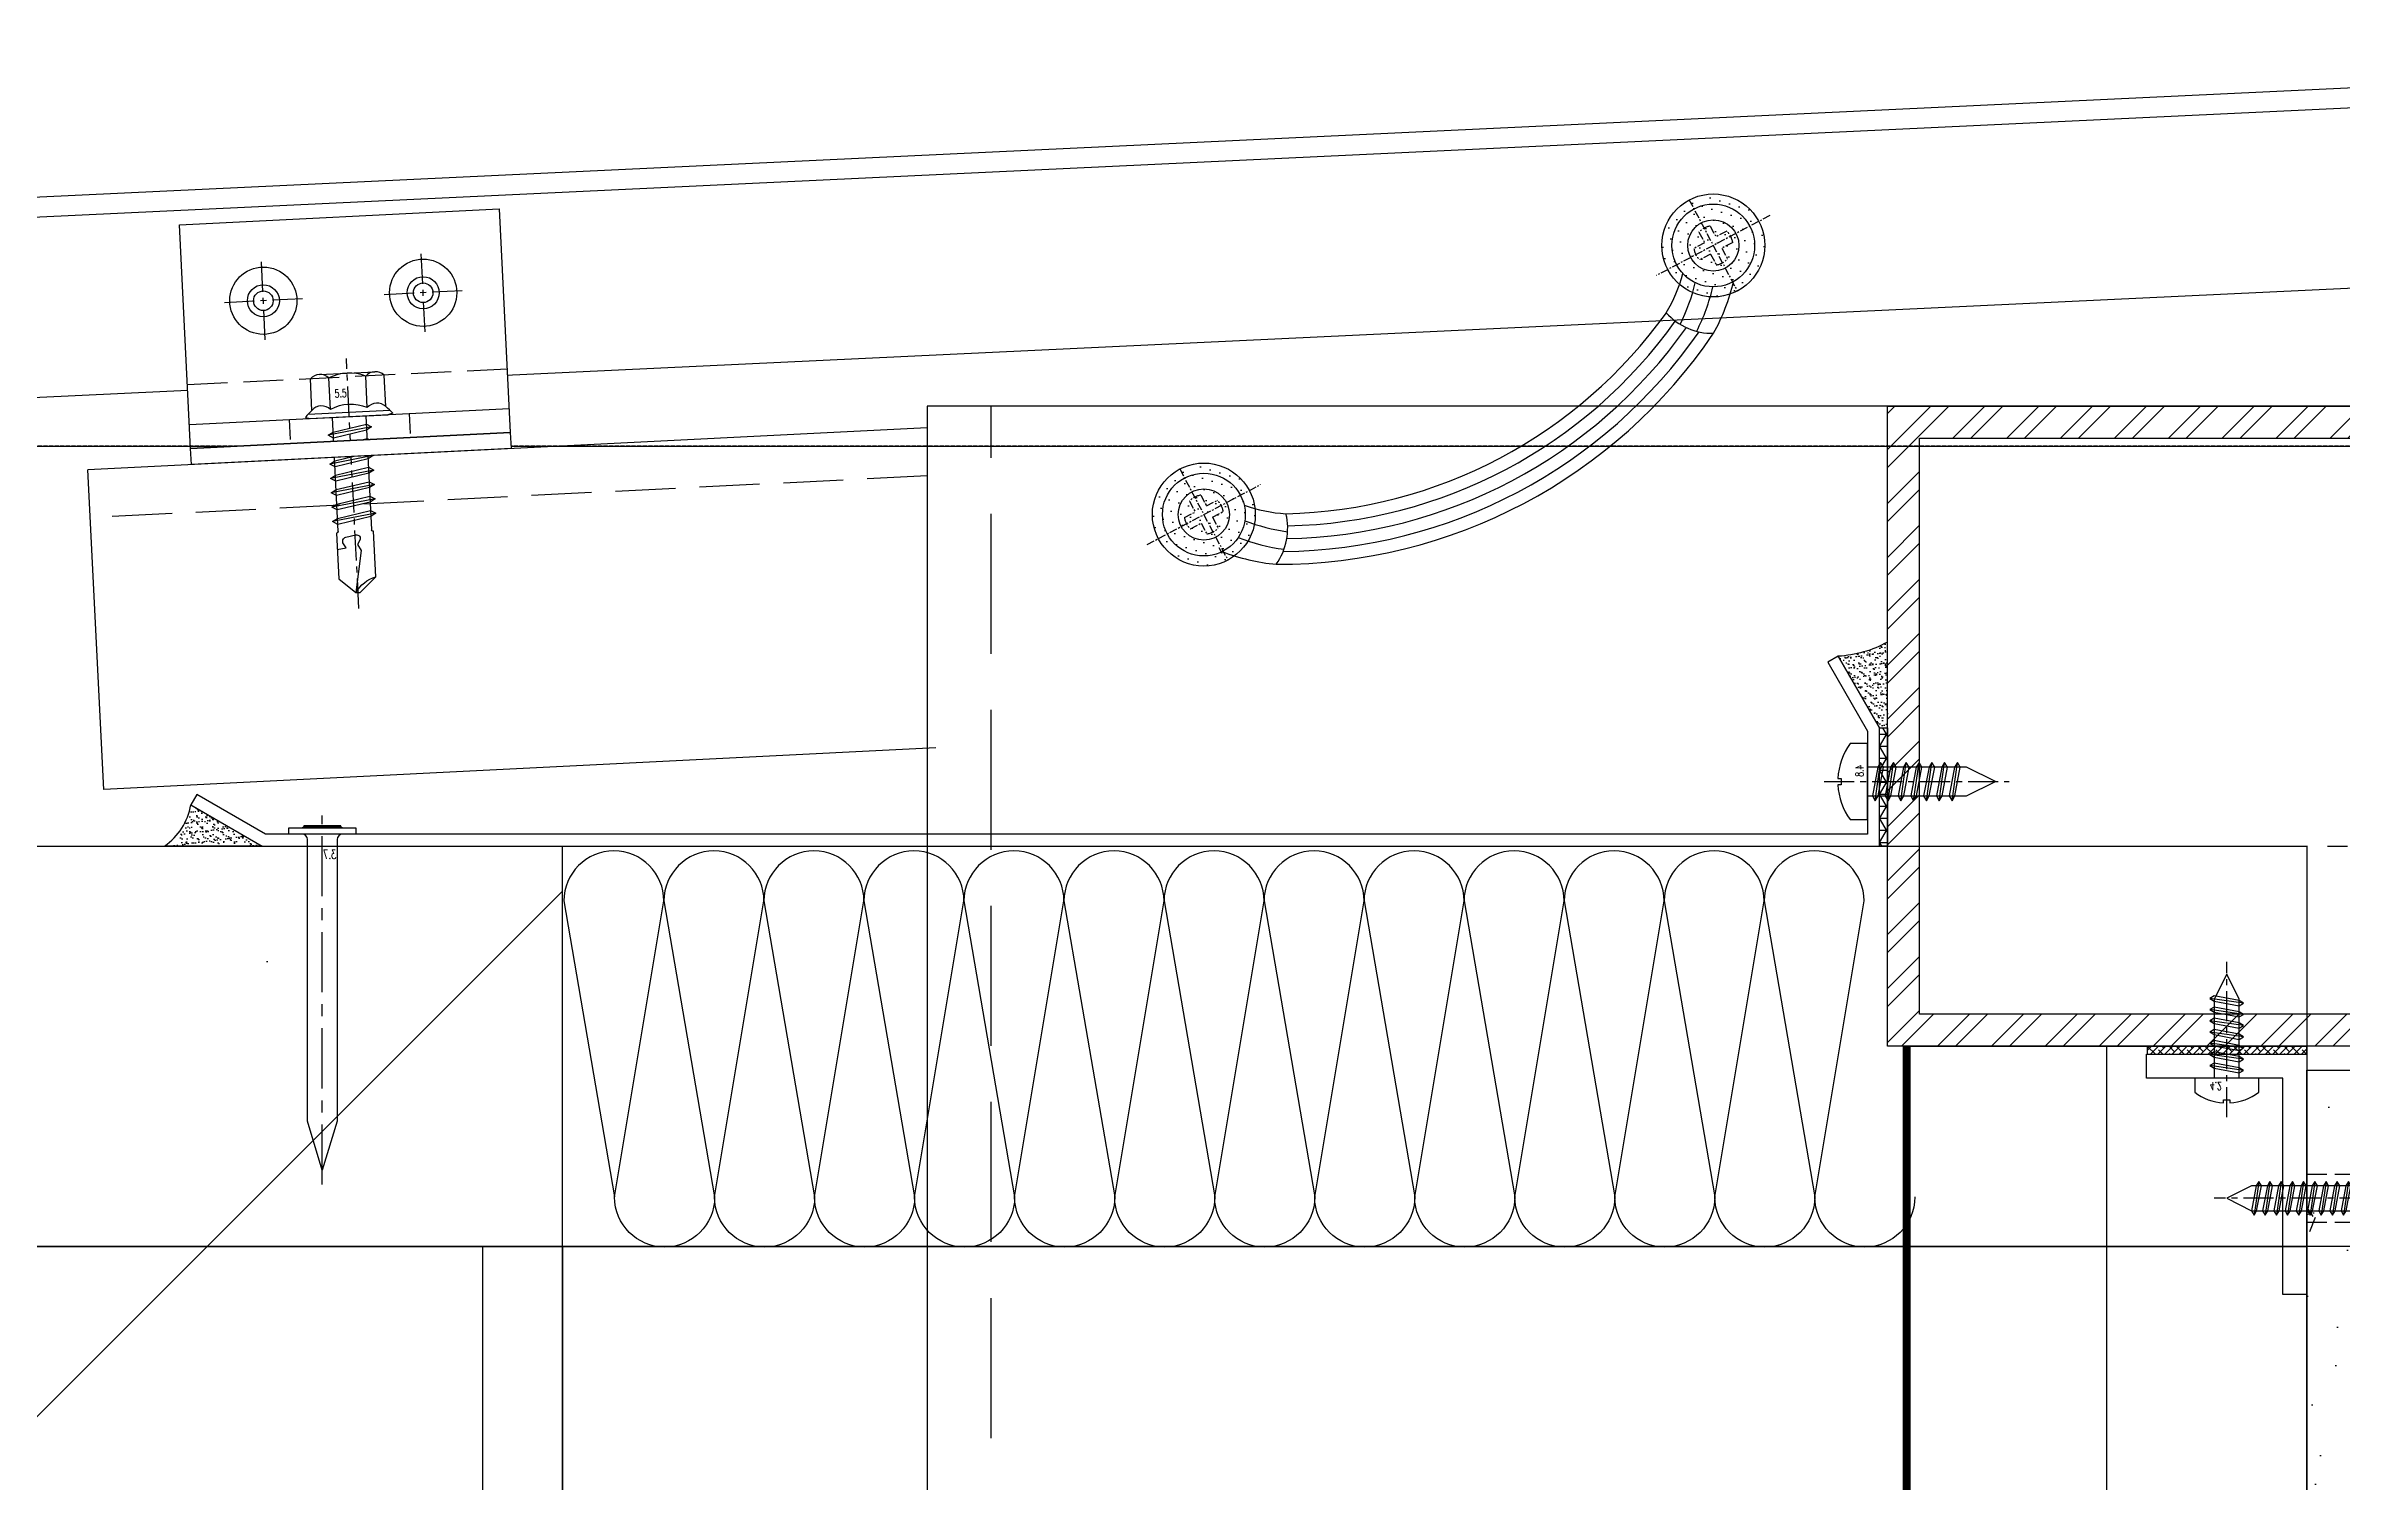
# Model space of a CAD drawing. Extents: x 220580 to 2027826, y -309201 to 71987.
# Drawn here: x 404483.6 to 404770.5, y -209658.3 to -209479 of the extents above; entities that cross this region are included whole.
import ezdxf
from ezdxf.enums import TextEntityAlignment as Align

# ---------------------------------------------------------------- set-up
doc = ezdxf.new("R2010")
doc.units = 0
for name, pattern in [('__DASH', [0.35, 0.25, -0.1]), ('CENTER', [2, 1.25, -0.25, 0.25, -0.25]), ('DOTE', [2.4200000000000004, 2, -0.2, 0.02, -0.2]), ('ZN-CENTER', [2, 1.25, -0.25, 0.25, -0.25]), ('ZN-DASH', [0.35, 0.25, -0.1])]:
    doc.linetypes.add(name, pattern=pattern)
for name, color, linetype in [('!ZN1-填充-8', 8, 'Continuous'), ('!ZN1-标注-173', 173, 'Continuous'), ('!ZN3-不锈钢板幕墙-7', 7, 'Continuous'), ('!ZN3-其它材质幕墙-60', 60, 'Continuous'), ('!ZN3-铝板幕墙-3', 3, 'Continuous'), ('!ZN4-辅助材料-1', 1, 'Continuous'), ('!ZN4-配件-11', 11, 'Continuous'), ('!ZN5-钢材投影-40', 40, 'Continuous'), ('!ZN5-铝材投影-112', 112, 'Continuous'), ('!ZN5-铝材断面-6', 6, 'Continuous'), ('!ZN6-虚线-8', 8, 'ZN-DASH'), ('11紧固件', 11, 'Continuous'), ('20剖面图$0$PUB_HATCH', 8, 'Continuous'), ('2钢材断面', 2, 'Continuous'), ('40钢材投影', 40, 'Continuous'), ('A-AXIS-DOTE', 14, 'DOTE'), ('A-AXIS-DP', 126, 'Continuous'), ('A-LIN-V', 9, 'Continuous'), ('A_Hatch', 8, 'Continuous'), ('ALT_CEN-0-30', 1, 'CENTER'), ('AS-COLN', 6, 'Continuous'), ('BM', 8, '保温棉'), ('CEN', 1, 'CENTER'), ('Fill', 8, 'Continuous'), ('S-SHAPE', 51, 'Continuous'), ('ZX', 240, 'CENTER')]:
    doc.layers.add(name, color=color, linetype=linetype)
doc.styles.add('DHTEXT-1', font='ROMANS.shx', dxfattribs={"width": 0.7, "bigfont": 'CHINESE.shx'})
doc.linetypes.add('保温棉', pattern='A,0.006248399999999999,-6.2484,[134,ltypeshp.shx,S=6.2484,R=0,X=-6.2484,Y=0],-12.4968,[134,ltypeshp.shx,S=6.2484,R=180,X=6.2484,Y=0],-6.2484', length=24.9998484)

# ---------------------------------------------------------------- blocks, each defined once
blk = doc.blocks.new('20250821141233')
at = {"layer": 'A-AXIS-DOTE', "linetype": '__DASH', "ltscale": 2}
blk.add_line((131047.6927908896, 14400.00000000012), (108100.3996814168, 14399.99999999988), dxfattribs=at)
blk = doc.blocks.new('*U1909')
at = {"linetype": 'ByBlock', "ltscale": 15}
blk.add_lwpolyline([(0.599999999627471, 0.599999999627471), (0.599999999627471, 50.00000000000342, -0.414213562373095), (1.199999999254942, 50.5999999996309), (10.93635668896604, 50.5999999996309), (14.33912577864248, 51.19999999925837), (10.93635668896604, 51.79999999888584), (1.199999999254942, 51.79999999888584, 0.414213562373095), (-0.599999999627471, 50.00000000000342), (-0.599999999627471, 0.599999999627471)], format="xyb", dxfattribs=at)
for points in [[(-0.4970562745584175, 50.5999999996309), (-8.999999994412065, 50.5999999996309), (-8.999999994412065, 50.00000000000342), (-0.599999999627471, 50.00000000000342)], [(0.599999999627471, 50.00000000000342), (8.999999994412065, 50.00000000000342), (8.999999994412065, 50.5999999996309), (1.199999999254942, 50.5999999996309)]]:
    blk.add_lwpolyline(points, dxfattribs=at)
at = {"color": 0, "linetype": 'ZN-CENTER', "ltscale": 6}
blk.add_lwpolyline([(16.10812437337995, 51.19999999925837), (1.199999999254942, 51.19999999925837, 0.4142135623730951), (0, 50.00000000000342), (0, -1.813810506033718)], format="xyb", dxfattribs=at)
at = {"linetype": 'ByBlock', "ltscale": 15}
blk.add_lwpolyline([(-8.999999994412065, 0.599999999627471), (-8.999999994412065, 0), (8.999999994412065, 0), (8.999999994412065, 0.599999999627471)], close=True, dxfattribs=at)
blk = doc.blocks.new('*U2091')
at = {"color": 0, "linetype": 'CENTER', "ltscale": 3}
blk.add_line((-4.851510917911964, 2.913225216616411e-13), (14.54315256367451, -8.526512829121202e-15), dxfattribs=at)
at = {"linetype": 'ByBlock', "ltscale": 10}
for p, q in [((0, 1.550000000000024), (9.895000016689004, 1.549999999999739)), ((0.9859588387780631, 2.110000000000021), (1.57904116122194, -2.110000000000007)), ((2.385958838778063, 2.109999999999977), (2.97904116122194, -2.110000000000051)), ((3.785958838778063, 2.109999999999933), (4.37904116122194, -2.110000000000094)), ((5.185958838778062, 2.109999999999889), (5.779041161221939, -2.110000000000138)), ((6.585958838778063, 2.109999999999845), (7.17904116122194, -2.110000000000182)), ((7.985958838778063, 2.109999999999801), (8.57904116122194, -2.110000000000226)), ((9.385958838778063, 2.109999999999757), (9.97904116122194, -2.11000000000027)), ((9.895000016689004, 1.549999999999739), (13, -2.927436071331612e-13)), ((9.895000016689004, -1.550000000000255), (0, -1.549999999999945)), ((13, -2.927436071331612e-13), (9.895000016689004, -1.550000000000255))]:
    blk.add_line(p, q, dxfattribs=at)
blk.add_lwpolyline([(-3.087680633323398, 0.4000000000000909, -0.1514667514007003), (-1.723475382979757, 4), (0, 4), (0, -4), (-1.723475382979757, -4, -0.1514667514007005), (-3.087680633323398, -0.4000000000000892), (-2.699999999999932, -0.3999999999999773), (-2.699999999999932, 0.4000000000000341)], format="xyb", close=True, dxfattribs=at)
for points in [[(1.255725010475717, -1.549999999999976), (0.6626426880318403, 1.550000000000018), (0.9859588387779494, 2.109999999999935), (1.309274989524115, 1.550000000000018), (1.902357311968163, -1.549999999999976), (1.57904116122194, -2.10999999999995)], [(2.655725010475717, -1.55000000000002), (2.06264268803184, 1.549999999999975), (2.385958838777949, 2.109999999999892), (2.709274989524115, 1.549999999999975), (3.302357311968163, -1.55000000000002), (2.97904116122194, -2.109999999999994)], [(4.055725010475717, -1.550000000000064), (3.46264268803184, 1.549999999999931), (3.785958838777949, 2.109999999999848), (4.109274989524115, 1.549999999999931), (4.702357311968163, -1.550000000000064), (4.37904116122194, -2.110000000000038)], [(5.455725010475716, -1.550000000000108), (4.86264268803184, 1.549999999999887), (5.185958838777949, 2.109999999999804), (5.509274989524115, 1.549999999999887), (6.102357311968162, -1.550000000000108), (5.779041161221939, -2.110000000000082)], [(6.855725010475717, -1.550000000000152), (6.26264268803184, 1.549999999999843), (6.585958838777949, 2.10999999999976), (6.909274989524115, 1.549999999999843), (7.502357311968162, -1.550000000000152), (7.17904116122194, -2.110000000000126)], [(8.255725010475718, -1.550000000000196), (7.66264268803184, 1.549999999999799), (7.985958838777949, 2.109999999999716), (8.309274989524116, 1.549999999999799), (8.902357311968164, -1.550000000000196), (8.57904116122194, -2.11000000000017)], [(9.655725010475717, -1.55000000000024), (9.06264268803184, 1.549999999999755), (9.385958838777949, 2.109999999999672), (9.709274989524115, 1.549999999999755), (10.30235731196816, -1.55000000000024), (9.97904116122194, -2.110000000000213)]]:
    blk.add_lwpolyline(points, close=True, dxfattribs=at)
at = {"layer": 'Defpoints', "color": 0, "ltscale": 10, "style": 'DHTEXT-1', "width": 0.7}
blk.add_text('4.2', height=1, rotation=90, dxfattribs=at).set_placement((-0.4943080637851551, -1.360906739295894), align=Align.CENTER)
blk = doc.blocks.new('*U2090')
at = {"color": 0, "linetype": 'CENTER', "ltscale": 3}
blk.add_line((-4.851510917911964, 2.913225216616411e-13), (20.54315256367451, -4.2632564145606e-15), dxfattribs=at)
at = {"linetype": 'ByBlock', "ltscale": 10}
for p, q in [((0, 1.550000000000024), (15.895000016689, 1.549999999999744)), ((0.9859588387780631, 2.110000000000021), (1.57904116122194, -2.110000000000007)), ((2.385958838778063, 2.109999999999994), (2.97904116122194, -2.110000000000034)), ((3.785958838778063, 2.109999999999967), (4.37904116122194, -2.110000000000061)), ((5.185958838778062, 2.10999999999994), (5.779041161221939, -2.110000000000087)), ((6.585958838778063, 2.109999999999913), (7.17904116122194, -2.110000000000114)), ((7.985958838778063, 2.109999999999886), (8.57904116122194, -2.110000000000142)), ((9.385958838778063, 2.109999999999859), (9.97904116122194, -2.110000000000168)), ((10.78595883877806, 2.109999999999832), (11.37904116122194, -2.110000000000196)), ((12.18595883877806, 2.109999999999805), (12.77904116122194, -2.110000000000222)), ((13.58595883877806, 2.109999999999778), (14.17904116122194, -2.110000000000249)), ((14.98595883877806, 2.109999999999751), (15.57904116122194, -2.110000000000277)), ((15.895000016689, 1.549999999999744), (19, -2.884803507186006e-13)), ((15.895000016689, -1.550000000000251), (0, -1.549999999999945)), ((19, -2.884803507186006e-13), (15.895000016689, -1.550000000000251))]:
    blk.add_line(p, q, dxfattribs=at)
blk.add_lwpolyline([(-3.087680633323398, 0.4000000000000909, -0.1514667514007003), (-1.723475382979757, 4), (0, 4), (0, -4), (-1.723475382979757, -4, -0.1514667514007005), (-3.087680633323398, -0.4000000000000892), (-2.699999999999932, -0.3999999999999773), (-2.699999999999932, 0.4000000000000341)], format="xyb", close=True, dxfattribs=at)
for points in [[(1.255725010475717, -1.549999999999976), (0.6626426880318403, 1.550000000000018), (0.9859588387779494, 2.109999999999935), (1.309274989524115, 1.550000000000018), (1.902357311968163, -1.549999999999976), (1.57904116122194, -2.10999999999995)], [(2.655725010475717, -1.550000000000003), (2.06264268803184, 1.549999999999991), (2.385958838777949, 2.109999999999908), (2.709274989524115, 1.549999999999991), (3.302357311968163, -1.550000000000003), (2.97904116122194, -2.109999999999977)], [(4.055725010475717, -1.55000000000003), (3.46264268803184, 1.549999999999965), (3.785958838777949, 2.109999999999881), (4.109274989524115, 1.549999999999965), (4.702357311968163, -1.55000000000003), (4.37904116122194, -2.110000000000004)], [(5.455725010475716, -1.550000000000057), (4.86264268803184, 1.549999999999937), (5.185958838777949, 2.109999999999855), (5.509274989524115, 1.549999999999937), (6.102357311968162, -1.550000000000057), (5.779041161221939, -2.110000000000031)], [(6.855725010475717, -1.550000000000084), (6.26264268803184, 1.549999999999911), (6.585958838777949, 2.109999999999828), (6.909274989524115, 1.549999999999911), (7.502357311968162, -1.550000000000084), (7.17904116122194, -2.110000000000058)], [(8.255725010475718, -1.550000000000111), (7.66264268803184, 1.549999999999883), (7.985958838777949, 2.1099999999998), (8.309274989524116, 1.549999999999883), (8.902357311968164, -1.550000000000111), (8.57904116122194, -2.110000000000085)], [(9.655725010475717, -1.550000000000138), (9.06264268803184, 1.549999999999857), (9.385958838777949, 2.109999999999774), (9.709274989524115, 1.549999999999857), (10.30235731196816, -1.550000000000138), (9.97904116122194, -2.110000000000111)], [(11.05572501047572, -1.550000000000165), (10.46264268803184, 1.54999999999983), (10.78595883877795, 2.109999999999746), (11.10927498952411, 1.54999999999983), (11.70235731196816, -1.550000000000165), (11.37904116122194, -2.110000000000139)], [(12.45572501047572, -1.550000000000192), (11.86264268803184, 1.549999999999803), (12.18595883877795, 2.10999999999972), (12.50927498952412, 1.549999999999803), (13.10235731196816, -1.550000000000192), (12.77904116122194, -2.110000000000166)], [(13.85572501047572, -1.550000000000219), (13.26264268803184, 1.549999999999776), (13.58595883877795, 2.109999999999693), (13.90927498952411, 1.549999999999776), (14.50235731196816, -1.550000000000219), (14.17904116122194, -2.110000000000193)], [(15.25572501047572, -1.550000000000246), (14.66264268803184, 1.549999999999749), (14.98595883877795, 2.109999999999665), (15.30927498952412, 1.549999999999749), (15.90235731196816, -1.550000000000246), (15.57904116122194, -2.11000000000022)]]:
    blk.add_lwpolyline(points, close=True, dxfattribs=at)
at = {"layer": 'Defpoints', "color": 0, "ltscale": 10, "style": 'DHTEXT-1', "width": 0.7}
blk.add_text('4.2', height=1, rotation=90, dxfattribs=at).set_placement((-0.4943080637851551, -1.360906739295894), align=Align.CENTER)
blk = doc.blocks.new('*U1839')
at = {"linetype": 'ByBlock', "ltscale": 10}
blk.add_lwpolyline([(0, -5), (1, -5), (1, 5), (0, 5)], close=True, dxfattribs=at)
blk = doc.blocks.new('*U1778')
at = {"layer": '!ZN1-填充-8', "ltscale": 10}
h = blk.add_hatch(dxfattribs=at)
h.set_pattern_fill('AR-CONC', color=8, scale=10)
h.set_pattern_definition([(49.99999999999999, (186.9277592031826, 0), (18.2184668996004, -1.593908553890308), [1.905, -20.955]), (355, (186.9277592031826, 0), (-3.524282597566698, 19.105664288218), [1.524, -16.764]), (100.451, (188.4459592031826, -0.132825), (14.69425016659592, 17.51166878202919), [1.619, -17.809]), (46.18420000000002, (186.9277592031826, 5.08), (27.10790408921299, -4.204232793272713), [2.857499999999998, -31.43249999999999]), (96.6356, (189.1867492031826, 4.729649999999999), (23.74042344662372, 24.74255558900492), [2.4285, -26.7135]), (351.1840000000001, (186.9277592031826, 5.08), (23.74046058139339, 24.74251178605977), [2.286, -25.146]), (21, (189.4677592031826, 3.81), (15.16148798353833, -10.22655185167625), [1.905, -20.955]), (326.0000000000001, (189.4677592031826, 3.81), (6.180202834764708, 18.41879661223193), [1.524, -16.764]), (71.4514, (190.7312092031826, 2.95779), (21.34164907701244, 8.192285771605745), [1.619, -17.809]), (37.50000000000001, (186.9277592031826, 0), (0.308860325059182, 8.455503887315311), [0, -16.5608, 0, -17.018, 0, -16.8275]), (7.499999999999999, (186.9277592031826, 0), (6.681966251030574, 10.01805748181195), [0, -9.7028, 0, -16.1798, 0, -6.4135]), (327.5, (181.2635592031826, 0), (13.55905951668714, -0.5728743992673435), [0, -6.35, 0, -19.812, 0, -26.289]), (317.5, (178.7235592031826, 0), (14.81291813860181, 2.542649103333303), [0, -8.255, 0, -13.1572, 0, -18.669])])
edge = h.paths.add_edge_path()
edge.add_line((394.1575950642869, 8), (0, 8))
edge.add_line((0, 8), (0, 0))
edge.add_line((0, 0), (394.1575950642869, 0))
at = {"layer": '!ZN1-填充-8', "const_width": 1}
blk.add_lwpolyline([(-2.999999998137184, 58), (394.1575950642869, 58)], dxfattribs=at)
at = {"layer": '!ZN3-其它材质幕墙-60', "ltscale": 20}
blk.add_lwpolyline([(394.1575950642869, 8), (0, 8), (0, 0), (394.1575950642869, 0)], dxfattribs=at)
at = {"layer": '!ZN5-铝材投影-112'}
blk.add_lwpolyline([(-2, 8), (28, 8), (28, 11), (1, 11), (1, 28), (-2, 28)], close=True, dxfattribs=at)
at = {"layer": '!ZN6-虚线-8', "color": 8, "linetype": 'ZN-DASH', "ltscale": 10}
for p, q in [((12.99999999999996, 8), (12.99999999999996, 0)), ((18.99999999999996, 8), (18.99999999999996, 0))]:
    blk.add_line(p, q, dxfattribs=at)
at = {"layer": 'BM'}
blk.add_line((-2.999999998137184, 33), (394.1575950642869, 33), dxfattribs=at)
at = {"layer": 'Defpoints', "color": 8}
blk.add_lwpolyline([(394.1575950642869, 58), (-2.999999998137184, 58), (-2.999999998137184, 8), (394.1575950642869, 8)], dxfattribs=at)
at = {"layer": '!ZN4-配件-11', "color": 1}
blk.add_blockref('*U1909', (300, 8), dxfattribs=at)
for name, p, rotation in [('*U2091', (1, 18), 180), ('*U2090', (16.00000000000005, -1), 89.99999999999997)]:
    blk.add_blockref(name, p, dxfattribs=dict(at, rotation=rotation))
at = {"layer": '!ZN4-配件-11', "extrusion": (0, 0, -1), "zscale": -1, "rotation": 270}
blk.add_blockref('*U1839', (-15.99999999999976, -8.881784197001252e-16), dxfattribs=at)
blk = doc.blocks.new('A$Cec10f56f')
at = {"layer": '!ZN1-填充-8'}
h = blk.add_hatch(color=252, dxfattribs=at)
h.dxf.hatch_style = 1
h.paths.add_polyline_path([(10.00000073583942, 54.9999991057266), (10.00000073583942, 62.94425072797458), (18.00873087856598, 54.99999902409036)])
h = blk.add_hatch(color=252, dxfattribs=at)
h.dxf.hatch_style = 1
h.paths.add_polyline_path([(18.00873087856598, 54.99999902409036), (18.0087308887596, 44.99999946681783), (10.00000074603304, 44.99999946681783), (10.00000073583942, 54.9999991057266)])
h = blk.add_hatch(color=252, dxfattribs=at)
h.dxf.hatch_style = 1
h.paths.add_polyline_path([(10.00000073583942, 44.99999982787995), (10.00000073583942, 37.05574820563197), (18.00873087856598, 44.99999990951619)])
h = blk.add_hatch(color=252, dxfattribs=at)
h.dxf.hatch_style = 1
h.paths.add_polyline_path([(10.00000073583942, -45.0000008942734), (10.00000073583942, -37.05574927202542), (18.00873087856598, -45.00000097590964)])
h = blk.add_hatch(color=252, dxfattribs=at)
h.dxf.hatch_style = 1
h.paths.add_polyline_path([(18.00873087856598, -45.00000097590964), (18.0087308887596, -55.00000053318217), (10.00000074603304, -55.00000053318217), (10.00000073583942, -45.0000008942734)])
h = blk.add_hatch(color=252, dxfattribs=at)
h.dxf.hatch_style = 1
h.paths.add_polyline_path([(10.00000073583942, -55.00000017212005), (10.00000073583942, -62.94425179436803), (18.00873087856598, -55.00000009048381)])
at = {"layer": '2钢材断面'}
for p, q in [((0, 100), (10, 100)), ((0, 100), (0, -100)), ((10, 100), (10.00000109216853, 45)), ((10.00000109216853, 45), (10, -44)), ((10, -44), (10, -100)), ((0, -100), (10, -100))]:
    blk.add_line(p, q, dxfattribs=at)
at = {"layer": '40钢材投影'}
for p, q in [((18.00873087856598, 54.99999902409036), (10.00000073583942, 62.94425072797458)), ((10.00000015634578, 54.9999999126303), (200, 54.99999761907384)), ((200, 55), (200, 45)), ((10, 45), (200, 45)), ((18.00873087856598, 44.99999990951619), (10.00000073583942, 37.05574820563197)), ((18.00873087856598, -45.00000097590964), (10.00000073583942, -37.05574927202542)), ((10.00000015634578, -45.0000000873697), (200, -45.00000238092616)), ((200, -45), (200, -55)), ((10, -55), (200, -55)), ((18.00873087856598, -55.00000009048381), (10.00000073583942, -62.94425179436803))]:
    blk.add_line(p, q, dxfattribs=at)
for points in [[(172, 45), (150, 45), (150, 55), (200, 55), (200, 45), (184, 45)], [(172, -55), (150, -55), (150, -45), (200, -45), (200, -55), (184, -55)]]:
    blk.add_lwpolyline(points, dxfattribs=at)
at = {"layer": 'ALT_CEN-0-30', "ltscale": 0.3}
for p, q in [((0, 50), (197.8050792769063, 50)), ((0, -50), (197.8050792769063, -50))]:
    blk.add_line(p, q, dxfattribs=at)
blk = doc.blocks.new('*U2096')
at = {"color": 0, "linetype": 'CENTER', "ltscale": 3}
blk.add_line((-5.42402482348062, 2.951201566112061e-13), (17.70672576295199, 2.948752353404415e-13), dxfattribs=at)
at = {"linetype": 'ByBlock', "ltscale": 10}
for p, q in [((0, 1.7899998674459), (12.38000001907299, 1.790001397150355)), ((0.980701996714231, 2.400000000000386), (1.655298003285623, -2.399999999999796)), ((2.580701996714217, 2.400000210272508), (3.255298003285609, -2.399999789727674)), ((4.180701996714204, 2.40000042054463), (4.855298003285595, -2.399999579455552)), ((5.780701996714191, 2.400000630816753), (6.455298003285582, -2.399999369183429)), ((7.380701996714176, 2.400000841088874), (8.055298003285568, -2.399999158911307)), ((8.980701996714163, 2.400001051360997), (9.655298003285555, -2.399998948639185)), ((10.58070199671415, 2.400001261633119), (11.25529800328554, -2.399998738367063)), ((12.38000001907299, 1.790001397150355), (16, 1.626980552060786e-06)), ((16, 1.626980552060786e-06), (12.38000001907299, -1.789998580962678)), ((12.38000001907299, -1.789998580962678), (0, -1.790000231097598))]:
    blk.add_line(p, q, dxfattribs=at)
blk.add_lwpolyline([(-3.299999999999955, 0.4000000000003876), (-3.689993742175107, 0.3999999999999488, -0.1474780726293994), (-2.137196594791703, 4.750000000000297), (0, 4.750000000000293), (0, -4.749999999999703), (-2.137196594791703, -4.749999999999703, -0.1474780726293994), (-3.689993742175107, -0.3999999999993538), (-3.299999999999955, -0.3999999999995669)], format="xyb", close=True, dxfattribs=at)
for points in [[(1.303114339079855, -1.789999999999669), (0.6285183325084631, 1.790000000000258), (0.980701996714231, 2.400000000000158), (1.332885660919771, 1.790000000000258), (2.00748166749139, -1.789999999999669), (1.655298003285623, -2.399999999999796)], [(2.903114339079841, -1.789999789727547), (2.228518332508449, 1.790000210272381), (2.580701996714217, 2.400000210272281), (2.932885660919758, 1.790000210272381), (3.607481667491377, -1.789999789727547), (3.255298003285609, -2.399999789727674)], [(4.503114339079827, -1.789999579455424), (3.828518332508436, 1.790000420544503), (4.180701996714204, 2.400000420544403), (4.532885660919744, 1.790000420544503), (5.207481667491363, -1.789999579455424), (4.855298003285595, -2.399999579455552)], [(6.103114339079815, -1.789999369183302), (5.428518332508423, 1.790000630816625), (5.780701996714191, 2.400000630816525), (6.132885660919731, 1.790000630816625), (6.80748166749135, -1.789999369183302), (6.455298003285582, -2.399999369183429)], [(7.7031143390798, -1.78999915891118), (7.028518332508408, 1.790000841088747), (7.380701996714176, 2.400000841088647), (7.732885660919717, 1.790000841088747), (8.407481667491336, -1.78999915891118), (8.055298003285568, -2.399999158911307)], [(9.303114339079787, -1.789998948639058), (8.628518332508396, 1.79000105136087), (8.980701996714163, 2.400001051360769), (9.332885660919704, 1.79000105136087), (10.00748166749132, -1.789998948639058), (9.655298003285555, -2.399998948639185)], [(10.90311433907977, -1.789998738366936), (10.22851833250838, 1.790001261632992), (10.58070199671415, 2.400001261632892), (10.93288566091969, 1.790001261632992), (11.60748166749131, -1.789998738366936), (11.25529800328554, -2.399998738367063)]]:
    blk.add_lwpolyline(points, close=True, dxfattribs=at)
at = {"layer": 'Defpoints', "color": 0, "ltscale": 10, "style": 'DHTEXT-1', "width": 0.7}
blk.add_text('4.8', height=1, rotation=90, dxfattribs=at).set_placement((-0.4943080637851551, -1.360906739296144), align=Align.CENTER)
blk = doc.blocks.new('*U1916')
at = {"linetype": 'ByBlock', "ltscale": 10}
for p, q in [((-0.7999999999997556, 4.200000000000042), (-0.7999999999997556, -4.20000000000147)), ((-1.335820343228988e-12, 4.200000000000042), (-0.7999999999997556, 4.200000000000042)), ((1.335820343228988e-12, -4.199999999999935), (-1.335820343228988e-12, 4.200000000000042)), ((-1.099999999999767, 2.281819537641123), (-1.099999999999767, -2.281819537642608)), ((-0.9499999999997897, 2.326965969312877), (-0.9499999999997897, -2.326965969314362)), ((-0.7999999999997556, -4.20000000000147), (1.335820343228988e-12, -4.199999999999935))]:
    blk.add_line(p, q, dxfattribs=at)
at = {"color": 0, "linetype": 'ZN-CENTER', "ltscale": 6}
blk.add_line((43.75691669705304, 4.925789506012574e-14), (-2.334210881697629, 5.329070518200751e-14), dxfattribs=at)
at = {"linetype": 'ByBlock', "ltscale": 10}
blk.add_lwpolyline([(0, -2.522000000000165, -0.414213562373095), (0.6719999999999402, -1.849999999999969), (35.87027027027045, -1.849999999999973), (42, 4.925789506012574e-14), (35.87027027027045, 1.850000000000072), (0.6719999999999402, 1.850000000000076, -0.414213562373095), (0, 2.521999999999476)], format="xyb", dxfattribs=at)
for centre, start, end in [((-1.117211323007012, 2.610766877386478), 272.9951230191359, 344.3665125859252), ((-1.117211323007012, -2.610766877387963), 15.63348741407401, 87.00487698086415)]:
    blk.add_arc(centre, 0.329397301089755, start, end, dxfattribs=at)
at = {"layer": 'Defpoints', "color": 0, "ltscale": 10, "style": 'DHTEXT-1', "width": 0.7}
blk.add_text('3.7', height=1.125, rotation=90, dxfattribs=at).set_placement((3.092591720855712, -0.9336714974895588), align=Align.CENTER)
blk = doc.blocks.new('fldx')
h = blk.add_hatch()
h.set_pattern_fill('DOTS', color=256, angle=45, style=0)
h.set_pattern_definition([(45.00000000000001, (-6059.472415639524, -1072.347563096982), (-0.5612660075668219, 1.683798022700466), [0, -1.5875])])
h.paths.add_polyline_path([(19.49185741183101, 32.63750814745617, 1), (3.404577326411527, 32.63750814745617, 1)])
h = blk.add_hatch()
h.set_pattern_fill('DOTS', color=256, angle=45, style=0)
h.set_pattern_definition([(45.00000000000001, (-6059.472415639524, -1162.347563096982), (-0.5612660075668219, 1.683798022700466), [0, -1.5875])])
h.paths.add_polyline_path([(19.49185741183101, -57.36249185254428, 1), (3.404577326411527, -57.36249185254428, 1)])
at = {"layer": '!ZN1-标注-173'}
blk.add_line((18.18142601291765, -57.67171863582234), (17.18142601291765, -57.67171863580779), dxfattribs=at)
blk.add_line((17.18142601291765, -57.67171863582234), (17.18142601291765, -57.67171863582234))
for centre in [(11.44821736912127, 32.63750814745617), (11.44821736912127, -57.36249185254428)]:
    blk.add_circle(centre, 8.043640042709816)
at = {"color": 4, "linetype": 'ByBlock'}
for centre, radius in [((11.44821736912127, 32.63750814742707), 6.464888629969209), ((11.44821736912127, 32.6374963084545), 4), ((11.44821736912127, -57.36250369151685), 6.464888629969209), ((11.44821736912127, -57.36249185254428), 4)]:
    blk.add_circle(centre, radius, dxfattribs=at)
for centre, radius, start, end in [((-3.44787772060954, 8.502973574710268), 32.36139694209459, 33.30117827491956, 48.70006589089888), ((-4.219250643538544, 5.258542309720724), 32.36139694209459, 35.59385651078586, 48.70006589089888), ((-3.44787772060954, 8.502973574710268), 24.36139694209459, 31.49635058581813, 47.22872874139858), ((-6.203296043531736, 3.240134435736763), 32.36139694209459, 36.13416905110966, 48.38881705301178), ((14.90383648095303, 30.67066860510567), 9.745620917703995, 284.381576615608, 333.1610540623005), ((-48.93074560828973, -12.36249777204466), 82.17773686555333, 331.9580912544686, 28.04190874553144), ((-48.93074560828973, -12.36249777204466), 76.17773686555333, 333.285964540744, 26.71403545925595), ((-48.93074560828973, -12.36249777204466), 78.17773686555333, 333.1628154087539, 26.83718459124611), ((-48.93074560828973, -12.36249777204466), 80.17773686555333, 332.733597266586, 27.26640273341395), ((-49.92487615717619, -12.36249777204512), 75.17068832294687, 333.4377038734888, 26.56229612651115), ((-3.44787772060954, -33.22796911880005), 24.36139694209459, 312.7712712586014, 328.5036494141819), ((14.90383648095303, -55.39566414919545), 9.745620917703995, 26.83894593769939, 75.61842338439192), ((-6.203296043531736, -27.96512997982654), 32.36139694209459, 311.6111829469883, 323.8658309488903), ((-4.219250643538544, -29.9835378538105), 32.36139694209459, 311.2999341091012, 324.4061434892142), ((-3.44787772060954, -33.22796911880005), 32.36139694209459, 311.2999341091012, 326.6988217250804)]:
    blk.add_arc(centre, radius, start, end, dxfattribs=at)
at = {"layer": 'CEN', "linetype": 'ZN-CENTER'}
for p, q in [((11.44821736912127, 42.64950402247086), (11.44821736912127, 22.62551227244148)), ((3.318701669137226, 32.6374963084545), (19.39906726908521, 32.6374963084545)), ((8.54704025076353, 33.63749630851271), (10.44821736912127, 33.63749630851271)), ((10.44821736912127, 35.53868118507853), (10.44821736912127, 33.63749630851271)), ((12.44821736912127, 35.53868118507853), (12.44821736912127, 33.63749630851271)), ((12.44821736912127, 33.63749630851271), (14.349394487479, 33.63749630851271)), ((8.54704841223429, 31.63749630851271), (10.44821736912127, 31.63749630851271)), ((10.44821736912127, 31.63749630851271), (10.44821736912127, 29.73633510977561)), ((12.44821736912127, 31.63749630851271), (14.34938632600824, 31.63749630851271)), ((12.44821736912127, 31.6374963084545), (12.44821736912127, 29.73633510977561)), ((11.44821736912127, -67.37449956656064), (11.44821736912127, -47.35050781653126)), ((3.362733974470757, -57.36250369154595), (19.44309957441874, -57.36250369154595)), ((8.54704841223429, -56.36249185260249), (10.44821736912127, -56.36249185260249)), ((10.44821736912127, -56.36249185260249), (10.44821736912127, -54.46133065386539)), ((12.44821736912127, -56.36249185254428), (12.44821736912127, -54.46133065386539)), ((12.44821736912127, -56.36249185260249), (14.34938632600824, -56.36249185260249)), ((8.54704025076353, -58.36249185260249), (10.44821736912127, -58.36249185260249)), ((10.44821736912127, -60.26367672916831), (10.44821736912127, -58.36249185260249)), ((12.44821736912127, -60.26367672916831), (12.44821736912127, -58.36249185260249)), ((12.44821736912127, -58.36249185260249), (14.349394487479, -58.36249185260249))]:
    blk.add_line(p, q, dxfattribs=at)
for centre, start, end in [((11.44821736912127, 32.63750814742707), 160.9817676020062, 199.0187000139466), ((11.44821736912127, 32.63750814742707), 70.98153379508508, 109.0184662049149), ((11.44821736912127, 32.63750814742707), 340.9812999860534, 19.01823239799385), ((11.44821736912127, 32.63750814742707), 250.9815337950851, 289.0184662049149), ((11.44821736912127, -57.36250369151685), 160.9812999860534, 199.0182323979938), ((11.44821736912127, -57.36250369151685), 70.98153379508508, 109.0184662049149), ((11.44821736912127, -57.36250369151685), 340.9817676020062, 19.01870001394657), ((11.44821736912127, -57.36250369151685), 250.9815337950851, 289.0184662049149)]:
    blk.add_arc(centre, 3.068681311968248, start, end, dxfattribs=at)
blk = doc.blocks.new('*U1824')
at = {"ltscale": 10}
for p, q in [((-5.449999999999818, -3.464101413275086), (-5.449999999999818, 3.464101817001181)), ((-1.015572715537019, 4.618802355381165), (-4.949999999997999, 4.618802355381165)), ((-0.5504878062047283, -5.115541284646254), (-0.5504878062065472, 5.115530008962667)), ((-0.1698801084603474, 5.480866579516958), (1.167940990853822e-05, 4.83959058622783)), ((0, -4.839613541317005), (0, 4.8396139450431)), ((-1.015583010001137, 2.309401278621424), (-4.949999999997999, 2.309401278624835)), ((0, 2.084999581674395), (14.28830168384373, 2.085001969002848)), ((1.419619596213958, 2.729999885991237), (2.200602679755074, -2.730000114008757)), ((3.219619596213958, 2.729999881768008), (4.000602679755074, -2.730000118231986)), ((5.019619596213958, 2.729999877544779), (5.800602679755074, -2.730000122455214)), ((6.819619596213958, 2.729999873321551), (7.600602679755074, -2.730000126678443)), ((8.619619596213958, 2.729999869098322), (9.400602679755075, -2.730000130901672)), ((10.41961959621396, 2.729999864875094), (11.20060267975507, -2.7300001351249)), ((12.21961959621396, 2.729999860651865), (13.00060267975507, -2.730000139348129)), ((-1.015583010002956, -2.30940087489533), (-4.94999999999618, -2.30940087489874)), ((14.28834179297628, -2.085001744372565), (0, -2.084999717997933)), ((-1.015583010001137, -4.618801951655071), (-4.949999999999818, -4.618801951654161)), ((-0.1698801084603474, -5.480877855198726), (1.167940990853822e-05, -4.839601861909371))]:
    blk.add_line(p, q, dxfattribs=at)
at = {"color": 0, "linetype": 'ZN-CENTER', "ltscale": 3}
blk.add_line((23.99999999999994, 2.188255855140087e-07), (-7.276562432845615, -1.533137051807418e-07), dxfattribs=at)
at = {"ltscale": 10}
for points in [[(1.828211756127738, -2.085000114008789), (1.047228672586622, 2.084999885991241), (1.419619596213901, 2.729999885991095), (1.792010519841123, 2.084999885991241), (2.57299360338241, -2.085000114008761), (2.200602679755074, -2.730000114008771)], [(3.628211756127738, -2.085000118232018), (2.847228672586622, 2.084999881768012), (3.219619596213901, 2.729999881767866), (3.592010519841123, 2.084999881768012), (4.37299360338241, -2.085000118231989), (4.000602679755074, -2.730000118232)], [(5.428211756127738, -2.085000122455247), (4.647228672586622, 2.084999877544783), (5.019619596213901, 2.729999877544637), (5.392010519841123, 2.084999877544783), (6.17299360338241, -2.085000122455218), (5.800602679755074, -2.730000122455229)], [(7.228211756127738, -2.085000126678475), (6.447228672586622, 2.084999873321555), (6.819619596213901, 2.729999873321409), (7.192010519841123, 2.084999873321555), (7.97299360338241, -2.085000126678447), (7.600602679755074, -2.730000126678457)], [(9.028211756127739, -2.085000130901704), (8.247228672586623, 2.084999869098326), (8.619619596213902, 2.72999986909818), (8.992010519841124, 2.084999869098326), (9.77299360338241, -2.085000130901676), (9.400602679755075, -2.730000130901686)], [(10.82821175612774, -2.085000135124933), (10.04722867258662, 2.084999864875098), (10.4196195962139, 2.729999864874951), (10.79201051984112, 2.084999864875098), (11.57299360338241, -2.085000135124904), (11.20060267975507, -2.730000135124914)], [(12.62821175612774, -2.085000139348161), (11.84722867258662, 2.084999860651869), (12.2196195962139, 2.729999860651723), (12.59201051984112, 2.084999860651869), (13.37299360338241, -2.085000139348133), (13.00060267975507, -2.730000139348143)]]:
    blk.add_lwpolyline(points, close=True, dxfattribs=at)
for points in [[(14.28755614132959, -2.084999790480305, -0.414213562373095), (14.44551068678416, -2.242954335934877), (14.44551068678416, -2.321931608662732), (20.17706341883141, -2.321931608662732), (21.99999672497771, -0.2620664843346907), (21.99999672497771, 0.2620669033741529), (20.1770634188305, 2.321932027703048), (14.44551068678416, 2.321932027703616), (14.44551068678416, 2.242954754974284, -0.414213562373095), (14.28755614132959, 2.085000209519654)], [(16.51287844574838, -2.321931608662732), (16.35611659158181, -1.195959136936376), (15.82661205339483, -1.523970797760166, -0.5304615897786895), (15.03442566961419, -1.169417307181045), (14.81075563571315, 0.0990784896746442, -0.6513157956771675), (15.47433833661651, 0.5440859063701903), (16.0012324895205, 0.2109028390927443), (16.76803563861736, 0.6608451827776259), (21.99999672497771, -0.2620664843346907, -0.2012259957209903), (20.1770634188305, 2.321932027703048)]]:
    blk.add_lwpolyline(points, format="xyb", dxfattribs=at)
for centre, radius, start, end in [((-3.866666666665878, 3.464101817001181), 1.583333333333237, 133.1735511071865, 226.8264488928781), ((0.06775032333098352, 3.464101817001181), 1.583333333333237, 133.1735511071865, 226.8264488928781), ((7.477939400387186, -2.867559875829768), 11.3218976996017, 132.4921501626091, 138.6063620026382), ((0.1333333333341216, 2.018612281773358e-07), 5.583333333333248, 155.5673023206315, 204.4326976793683), ((4.067750323330984, 2.018612281773358e-07), 5.583333333333248, 155.5673023206315, 204.4326976793683), ((-3.866666666665878, -3.464101413275086), 1.583333333333237, 133.1735511071865, 226.8264488927399), ((0.06775032333098352, -3.464101413275086), 1.583333333333237, 133.1735511071865, 226.8264488927399), ((7.477939400387186, 2.867548600148227), 11.3218976996017, 221.3935592101043, 227.5078498373909)]:
    blk.add_arc(centre, radius, start, end, dxfattribs=at)
at = {"layer": 'Defpoints', "color": 0, "ltscale": 10, "style": 'DHTEXT-1', "width": 0.7}
blk.add_text('5.5', height=1, rotation=90, dxfattribs=at).set_placement((-2.461643067588102, -0.9299515093815011), align=Align.CENTER)
blk = doc.blocks.new('*U2097')
at = {"color": 0, "linetype": 'CENTER', "ltscale": 3}
for p, q in [((0, 4.884923076923094), (0, -4.884923076923026)), ((4.884923076923078, 5.329070518200751e-14), (-4.884923076923078, 5.329070518200751e-14))]:
    blk.add_line(p, q, dxfattribs=at)
at = {"linetype": 'ByBlock', "ltscale": 10}
for radius in [4.2, 2, 1.225]:
    blk.add_circle((0, 5.329070518200751e-14), radius, dxfattribs=at)
blk = doc.blocks.new('*U1915')
at = {"layer": '!ZN1-填充-8'}
h = blk.add_hatch(dxfattribs=at)
h.set_pattern_fill('NET3', color=256, scale=0.75, angle=180, style=0)
h.set_pattern_definition([(180, (-1731.7059275028, 294.7401969027198), (-2.916190190469635e-16, -2.38125), []), (240, (-1731.7059275028, 294.7401969027198), (2.062222992761694, -1.190625), []), (299.9999999999999, (-1731.7059275028, 294.7401969027198), (2.062222992761694, 1.190624999999999), [])])
h.paths.add_polyline_path([(20, 0), (-20, 0), (-20, -2), (20, -2)])
at = {"ltscale": 0.125}
blk.add_wipeout([(-20, -30.000000000020236), (20, -30.000000000020236), (19.999999999999996, -5), (-20.000000000000004, -4.999999999971351)], dxfattribs=at).dxf.layer = '!ZN6-虚线-8'
at = {"layer": '!ZN5-铝材投影-112', "ltscale": 0.25}
blk.add_line((-20, -5), (20, -5), dxfattribs=at)
at = {"layer": '!ZN5-铝材投影-112'}
blk.add_lwpolyline([(20, -2), (-20, -2), (-20, -30.00000000002228), (20, -30.00000000002228)], close=True, dxfattribs=at)
at = {"layer": '!ZN6-虚线-8', "linetype": 'ZN-DASH', "ltscale": 10}
for p, q in [((-7.5, -5), (-7.500000000007276, -2.000000000001364)), ((7.5, -5.000000000029274), (7.500000000017053, -2.000000000030639))]:
    blk.add_line(p, q, dxfattribs=at)
at = {"layer": '!ZN6-虚线-8', "color": 8, "linetype": 'ZN-DASH', "ltscale": 20}
blk.add_line((-20, -10.00004941924908), (20, -10.00004941924908), dxfattribs=at)
at = {"layer": '!ZN4-配件-11', "color": 1, "xscale": -1, "rotation": 270}
for name, p in [('*U1824', (0, -4.999999999985675)), ('*U2097', (-10, -20.00000000002228)), ('*U2097', (9.999999999976126, -20.00000000001597))]:
    blk.add_blockref(name, p, dxfattribs=at)
at = {"ltscale": 0.25}
blk.add_wipeout([(20, 7.105427357601002e-15), (20, -2.000000000001357), (-20, -2.000000000001357), (-20, 7.105427357601002e-15)], dxfattribs=at).dxf.layer = '!ZN4-辅助材料-1'
at = {"layer": '!ZN4-辅助材料-1'}
blk.add_lwpolyline([(20, 0), (-20, 0), (-20, -2), (20, -2)], close=True, dxfattribs=at)
blk = doc.blocks.new('20250822090122')
at = {"layer": 'A_Hatch'}
h = blk.add_hatch(dxfattribs=at)
h.set_pattern_fill('ANSI32', color=256)
h.set_pattern_definition([(45, (-80, -40), (-3.367596045400933, 3.367596045400933), []), (45, (-77.75493500000448, -40), (-3.367596045400933, 3.367596045400933), [])])
h.paths.add_polyline_path([(0, 40), (-80, 40), (-80, -40), (0, -40)])
h.paths.add_polyline_path([(-4, 36), (-4, -36), (-76, -36), (-76, 36)], flags=16)
at = {"layer": '2钢材断面'}
for points in [[(-80, 40), (0, 40), (0, -40), (-80, -40)], [(-76, 36), (-4, 36), (-4, -36), (-76, -36)]]:
    blk.add_lwpolyline(points, close=True, dxfattribs=at)
blk = doc.blocks.new('20250828132035')
at = {"layer": '!ZN1-填充-8'}
h = blk.add_hatch(dxfattribs=at)
h.set_pattern_fill('AR-SAND', color=256, scale=0.5, style=0)
h.set_pattern_definition([(37.50000000000001, (116936.4675657832, 33045.21846454768), (-0.03149667905480408, 0.9634118845065793), [0, -0.76, 0, -0.85, 0, -0.8125]), (7.499999999999999, (116936.4675657832, 33045.21846454768), (0.8848883526338636, 1.41107303261487), [0, -0.41, 0, -0.685, 0, -0.2625]), (327.5, (116935.8525657833, 33045.21846454768), (1.557070930875748, 0.002829526768482249), [0, -0.25, 0, -0.9, 0, -1.175]), (317.5, (116935.8525657833, 33045.21846454768), (1.503063302286147, 0.4388377824671246), [0, -0.125, 0, -0.59, 0, -0.675])])
edge = h.paths.add_edge_path()
edge.add_arc((458.653371635708, 14488.09001851885), 14.3792900125779, 273.13283068018336, 298.88795811342646, ccw=False)
edge.add_line((459.4392137691029, 14473.73221808122), (464.59998328457, 14464.79350307428))
edge.add_line((464.5999832845409, 14464.79350307427), (464.5999832845409, 14464.47196404336))
edge.add_line((464.5999832845409, 14464.47196404339), (465.5999832845264, 14464.47196404339))
edge.add_line((465.5999832845409, 14464.47196404339), (465.5999832845409, 14475.49999993805))
at = {"layer": '!ZN1-填充-8', "ltscale": 0.1}
h = blk.add_hatch(dxfattribs=at)
h.set_pattern_fill('NET3', color=256, scale=3, style=0)
h.set_pattern_definition([(7.016477563892661e-15, (117062.4676786674, 33022.51196883505), (0, 1.5), []), (59.99999999999999, (117062.4676786674, 33022.51196883505), (-1.299038105676658, 0.7500000000000002), []), (120, (117062.4676786674, 33022.51196883505), (-1.299038105676658, -0.7499999999999997), [])])
h.paths.add_polyline_path([(464.5999832845409, 14464.79350307427), (465.5999832845409, 14464.79350307427), (465.5999832845991, 14449.99999993923), (464.5999832845991, 14449.99999993923)])
at = {"layer": '!ZN1-填充-8'}
h = blk.add_hatch(dxfattribs=at)
h.set_pattern_fill('AR-SAND', color=256, scale=0.5, style=0)
h.set_pattern_definition([(37.50000000000001, (116866.8677884561, 33037.51196826017), (-0.03149667905480408, 0.9634118845065793), [0, -0.76, 0, -0.85, 0, -0.8125]), (7.499999999999999, (116866.8677884561, 33037.51196826017), (0.8848883526338636, 1.41107303261487), [0, -0.41, 0, -0.685, 0, -0.2625]), (327.5, (116866.2527884562, 33037.51196826017), (1.557070930875748, 0.002829526768482249), [0, -0.25, 0, -0.9, 0, -1.175]), (317.5, (116866.2527884562, 33037.51196826017), (1.503063302286147, 0.4388377824671246), [0, -0.125, 0, -0.59, 0, -0.675])])
edge = h.paths.add_edge_path()
edge.add_line((251.2529808962136, 14449.99999993734), (262.5000830893696, 14449.99999993735))
edge.add_line((262.5000830893405, 14449.99999993737), (253.5613680824026, 14455.16076945284))
edge.add_ellipse((243.3309484037454, 14456.64013662399), major_axis=(-7.309241206491246, -7.309241206491246), ratio=0.9999999999978988, start_angle=95.03073259713369, end_angle=126.77179443822749, ccw=False)
at = {"layer": '20剖面图$0$PUB_HATCH'}
h = blk.add_hatch(dxfattribs=at)
h.set_pattern_fill('钢筋混凝土', color=256, scale=30, style=0)
h.set_pattern_definition([(45, (1654310.399681513, -568207.4520265874), (-53.03300858899107, 53.03300858899107), []), (49.99999999999999, (1654310.399681513, -568207.4520265874), (215.178054780226, -18.82564049477853), [22.5, -247.5]), (355, (1654310.399681513, -568207.4520265874), (-41.6254000839, 225.6576401100035), [18, -198]), (100.4514, (1654328.331185513, -568209.0208285875), (173.5528145142065, 206.8318626182861), [19.122057, -210.3426336]), (46.18420000000001, (1654310.399681513, -568147.4520265874), (320.1723145876933, -49.65570429870542), [33.75, -371.25]), (96.6356, (1654337.080705013, -568151.5900186873), (280.398811664611, 292.2353612701325), [28.6830864, -315.5139]), (351.1842, (1654310.399681513, -568147.4520265874), (280.3985835400882, 292.2355802775974), [27, -297]), (21, (1654340.399681513, -568162.4520265874), (179.0721156355385, -120.7856671996016), [22.5, -247.5]), (326.0000000000001, (1654340.399681513, -568162.4520265874), (72.99459957647451, 217.5450135140559), [18, -198]), (71.4514, (1654355.322351413, -568172.5175083873), (252.066788574447, 96.75914901298572), [19.122057, -210.3426336]), (37.50000000000001, (1654310.399681513, -568207.4520265874), (3.647956595187201, 99.86815614939344), [0, -195.6, 0, -201, 0, -198.75]), (7.499999999999999, (1654310.399681513, -568207.4520265874), (78.92086123264458, 118.3235135647081), [0, -114.6, 0, -191.1, 0, -75.75]), (327.5, (1654243.499681513, -568207.4520265874), (160.1467308517227, -6.766461520313927), [0, -75, 0, -234, 0, -310.5]), (317.5, (1654213.499681513, -568207.4520265874), (174.9558508027159, 30.03149469969532), [0, -97.5, 0, -155.4, 0, -220.5])])
h.paths.add_polyline_path([(100.0000152135035, 12549.99999652867), (300.0000150983687, 12549.99999652978), (300.0000150983687, 14449.99999993737), (100.0000150251435, 14449.99999993626)])
at = {"layer": 'Fill', "ltscale": 50}
h = blk.add_hatch(dxfattribs=at)
h.set_pattern_fill('ANSI38', color=256, scale=0.4, style=0)
h.set_pattern_definition([(45, (498.0650008347584, 14424.00000000966), (-0.4490128060534577, 0.4490128060534577), []), (135, (498.0650008347584, 14424.00000000966), (-1.347038418160373, 0.4490128060534578), [1.5875, -0.9525000000000001])])
h.paths.add_polyline_path([(498.0650008347584, 14425.00000000966), (498.0650008347584, 14424.00000000966), (517.9999832845642, 14424.00000000966), (517.9999832845642, 14425.00000000966)])
at = {"layer": '!ZN1-填充-8'}
blk.add_lwpolyline([(300.0000000966247, 14449.99999993737), (517.9999832845642, 14449.99999993737), (517.9999832845642, 14399.99999993731), (300.0000000966247, 14399.99999993731)], close=True, dxfattribs=at)
at = {"layer": '!ZN3-不锈钢板幕墙-7', "ltscale": 4}
blk.add_lwpolyline([(298.5000000966247, 14451.49999993737), (298.5000000966247, 14451.49999993737), (262.9020068780519, 14451.49999993737), (254.3113680824172, 14456.45980755851), (253.5613680824172, 14455.16076945284), (262.5000830893405, 14449.99999993737), (300.0000000966247, 14449.99999993737), (300.0000000966247, 14449.99999993737), (464.5999832845991, 14449.99999993801), (464.5999832845409, 14464.79350307427), (459.4392137691029, 14473.73221808122), (458.1401756634004, 14472.98221808122), (463.0999832845409, 14464.39157928561), (463.0999832845991, 14451.49999993801)], close=True, dxfattribs=at)
at = {"layer": '!ZN3-铝板幕墙-3'}
for p, q in [((635.0000000966247, 14549.99999993728), (1.510814763605595e-05, 14520.00000068796)), ((632.5000000966247, 14547.37910125073), (0.1179937531705946, 14517.50278603172)), ((575.0000000966247, 14522.1374697671), (25.00001510820584, 14496.15321854371))]:
    blk.add_line(p, q, dxfattribs=at)
at = {"layer": '!ZN4-辅助材料-1', "ltscale": 4}
blk.add_line((300.0000000966247, 14399.99999993731), (517.9999832845642, 14399.99999993731), dxfattribs=at)
for points in [[(459.4392137691029, 14473.73221808122), (464.5999832845409, 14464.79350307427), (465.5999832845409, 14464.79350307427), (465.5999832845991, 14475.49999993804, -0.1128534114984326), (459.4392137691029, 14473.73221808122)], [(253.5613680824172, 14455.16076945284), (262.5000830893405, 14449.99999993737), (262.5000830893405, 14449.99999993737), (250.2935862255981, 14449.99999993737, 0.1983726770642686), (253.5613680824172, 14455.16076945284)]]:
    blk.add_lwpolyline(points, format="xyb", dxfattribs=at)
blk.add_lwpolyline([(464.5999832845409, 14464.79350307427), (465.5999832845409, 14464.79350307427), (465.5999832845991, 14449.99999993923), (464.5999832845991, 14449.99999993923)], close=True, dxfattribs=at)
at = {"layer": '!ZN5-钢材投影-40', "ltscale": 0.3}
for p, q in [((345.5982851227745, 14505.00000000966), (345.5982851227745, 14131.04394473124)), ((545.6000000966596, 14505.00000000966), (345.5982851227745, 14505.00000000966))]:
    blk.add_line(p, q, dxfattribs=at)
at = {"layer": '!ZN5-钢材投影-40'}
for p, q in [((345.5982851227745, 14502.28223042356), (240.6784438311588, 14497.03623835903)), ((242.6759485088987, 14457.08614480391), (240.6784438311588, 14497.036238359)), ((346.6750112941954, 14462.28609794314), (242.6759485088987, 14457.08614480391))]:
    blk.add_line(p, q, dxfattribs=at)
at = {"layer": '!ZN6-虚线-8', "color": 8, "linetype": 'ZN-DASH', "ltscale": 70}
blk.add_line((353.5982851227745, 14131.04394473124), (353.5982851227745, 14505.00000000966), dxfattribs=at)
at = {"layer": '!ZN6-虚线-8', "ltscale": 30}
blk.add_line((345.5982851227745, 14496.27473510525), (240.9780695328373, 14491.04372432572), dxfattribs=at)
at = {"layer": '11紧固件', "ltscale": 50}
blk.add_lwpolyline([(498.0650008347584, 14425.00000000966), (498.0650008347584, 14424.00000000966), (517.9999832845642, 14424.00000000966), (517.9999832845642, 14425.00000000966), (498.0650008347584, 14425.00000000966)], dxfattribs=at)
at = {"layer": 'Fill'}
blk.add_lwpolyline([(469.0274769552634, 14406.16496196124, -1), (456.5274769552634, 14406.16496196136), (462.6924389795749, 14443.15473410499, 1), (450.1924389795749, 14443.15473410513), (456.5274769552634, 14406.16496196136, -1), (444.0274769552634, 14406.16496196151), (450.1924389795749, 14443.15473410513, 1), (437.6924389795749, 14443.15473410525), (444.0274769552634, 14406.16496196151, -1), (431.5274769552634, 14406.16496196162), (437.6924389795749, 14443.15473410525, 1), (425.1924389795749, 14443.1547341054), (431.5274769552634, 14406.16496196162, -1), (419.0274769552634, 14406.16496196174), (425.1924389795749, 14443.1547341054, 1), (412.6924389795749, 14443.15473410551), (419.0274769552634, 14406.16496196174, -1), (406.5274769552634, 14406.16496196185), (412.6924389795749, 14443.15473410551, 1), (400.1924389795749, 14443.15473410563), (406.5274769552634, 14406.16496196185, -1), (394.0274769552634, 14406.16496196197), (400.1924389795749, 14443.15473410563, 1), (387.6924389795749, 14443.15473410574), (394.0274769552634, 14406.16496196197, -1), (381.5274769552634, 14406.16496196212), (387.6924389795749, 14443.15473410574, 1), (375.1924389795749, 14443.15473410586), (381.5274769552634, 14406.16496196212, -1), (369.0274769552634, 14406.16496196223), (375.1924389795749, 14443.15473410586, 1), (362.6924389795749, 14443.15473410601), (369.0274769552634, 14406.16496196223, -1), (356.5274769552634, 14406.16496196235), (362.6924389795749, 14443.15473410601, 1), (350.1924389795749, 14443.15473410612), (356.5274769552634, 14406.16496196235, -1), (344.0274769552634, 14406.16496196249), (350.1924389795749, 14443.15473410612, 1), (337.6924389795749, 14443.15473410624), (344.0274769552634, 14406.16496196249, -1), (331.5274769552634, 14406.16496196261), (337.6924389795749, 14443.15473410624, 1), (325.1924389795749, 14443.15473410639), (331.5274769552634, 14406.16496196261, -1), (319.0274769552634, 14406.16496196273), (325.1924389795749, 14443.15473410639, 1), (312.6924389795749, 14443.1547341065), (319.0274769552634, 14406.16496196273, -1), (306.5274769552634, 14406.16496196284), (312.6924389795749, 14443.1547341065, 1), (300.1924389795749, 14443.15473410662), (306.5274769552634, 14406.16496196284)], format="xyb", dxfattribs=at)
at = {"layer": 'S-SHAPE'}
for p in [(100.0000150983687, 14449.99999993737), (300.0000150792766, 12549.99999652454)]:
    blk.add_line(p, (300.0000150983687, 14449.99999993737), dxfattribs=at)
at = {"layer": 'ZX', "ltscale": 10}
blk.add_line((465.6000000966596, 14449.99999993731), (600.0000000966247, 14449.99999993731), dxfattribs=at)
at = {"layer": '!ZN4-配件-11', "color": 1, "xscale": -1}
for name, p, rotation in [('*U2096', (463.0999832845991, 14458.06773835095), 180), ('*U1916', (270.0000000966247, 14451.49999993737), 90)]:
    blk.add_blockref(name, p, dxfattribs=dict(at, rotation=rotation))
at = {"layer": '!ZN5-铝材断面-6', "ltscale": 100}
blk.add_blockref('20250822090122', (545.6000000966596, 14465.00000000966), dxfattribs=at)
at = {"xscale": 0.7999999999999995, "yscale": 0.7999999999999995, "zscale": 0.7999999999999995, "rotation": 297.839202224568}
blk.add_blockref('fldx', (416.4722656581434, 14520.96878965932), dxfattribs=at)
at = {"xscale": -1.000000000000006, "rotation": 90}
blk.add_blockref('*U1778', (525.9999832845642, 14422.00000001153), dxfattribs=at)
at = {"layer": '40钢材投影', "color": 2, "ltscale": 500, "xscale": -1, "rotation": 359.9999999933083}
blk.add_blockref('A$Cec10f56f', (300.0000001083827, 14299.9999999362), dxfattribs=at)
at = {"xscale": -1, "rotation": 182.8624052261059}
blk.add_blockref('*U1915', (273.6171670651529, 14498.6831745207), dxfattribs=at)
blk = doc.blocks.new('A$Cd368c47f')
at = {"ltscale": 30}
blk.add_blockref('20250828132035', (200.0000167153194, 1.213338691741228e-07), dxfattribs=at)

msp = doc.modelspace()

# ---------------------------------------------------------------- linework, layer by layer
at = {"layer": 'A-AXIS-DOTE', "linetype": '__DASH', "ltscale": 2}
for p, q in [((410878.3457815609, -209528.9690525695), (387048.5899406939, -209528.9690525698)), ((410878.3457815609, -209628.9690525695), (387048.5899406939, -209628.9690525698))]:
    msp.add_line(p, q, dxfattribs=at)
at = {"layer": 'A-LIN-V'}
msp.add_line((388948.1902593322, -209528.9690525685), (404848.190255477, -209528.9690525685), dxfattribs=at)
at = {"layer": 'AS-COLN'}
for p in [(404398.1902742795, -209628.9690525695), (404548.1902742604, -211528.9690559824)]:
    msp.add_line(p, (404548.1902742795, -209628.9690525695), dxfattribs=at)

# ---------------------------------------------------------------- block references
at = {"layer": 'A-AXIS-DP', "ltscale": 2800}
msp.add_blockref('20250821141233', (278948.1902592773, -224028.9690525696), dxfattribs=at)

# ---------------------------------------------------------------- next in the draw order: block references
at = {"layer": '!ZN3-铝板幕墙-3', "ltscale": 2000}
msp.add_blockref('A$Cd368c47f', (404048.1902592778, -224028.9690525695), dxfattribs=at)

doc.saveas('drawing.dxf')
